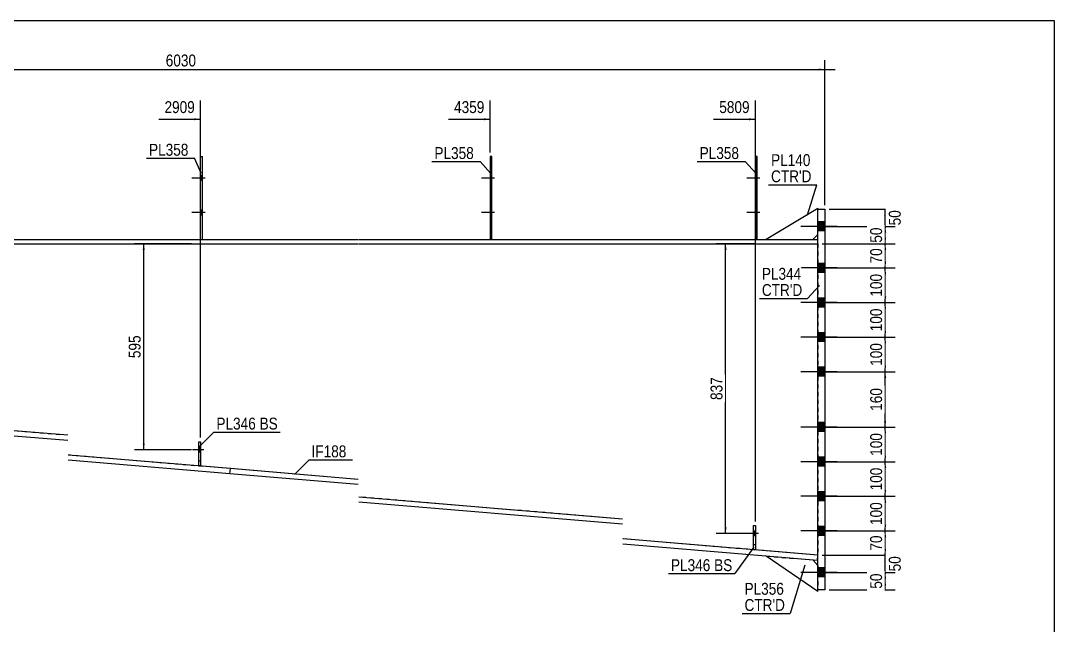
# Model space of a CAD drawing. Header units: millimetres. Extents: x -298 to 114, y -161 to 126.
# Drawn here: x -134.7 to 114.5, y -19.7 to 126 of the extents above; entities that cross this region are included whole.
import ezdxf

# ---------------------------------------------------------------- set-up
doc = ezdxf.new("R2010")
doc.units = ezdxf.units.MM
doc.linetypes.add('DXK_LINE_DOT1', pattern=[1.8814, 0.9407, -0.9407])
doc.linetypes.add('DXK_LINE_DOT2', pattern=[3.9198, 1.9599, -1.9599])
doc.styles.add('Arial Narrow', font='ARIALN.TTF', dxfattribs={"height": 0.2})

# ---------------------------------------------------------------- blocks, each defined once
blk = doc.blocks.new('Unknown-622305944-1210')
at = {"color": 5, "linetype": 'Continuous'}
for p, q in [((114.5, 125.95), (-295.5, 125.95)), ((114.5, -161.05), (114.5, 125.95))]:
    blk.add_line(p, q, dxfattribs=at)
blk = doc.blocks.new('Part-622305944-1385 - 1362')
at = {"color": 2, "linetype": 'Continuous'}
for p, q in [((42.01, -1.47), (42.01, 4.37)), ((42.01, 4.37), (42.43, 4.37)), ((42.43, 4.37), (42.43, -1.47)), ((42.43, -1.47), (42.01, -1.47))]:
    blk.add_line(p, q, dxfattribs=at)
at = {"color": 7, "linetype": 'DXK_LINE_DOT1'}
blk.add_line((42.01, -0.22), (42.43, -0.22), dxfattribs=at)
blk = doc.blocks.new('Part-622305944-1407 - 1362')
at = {"color": 7, "linetype": 'DXK_LINE_DOT1'}
for p, q in [((42.01, -1.47), (42.01, 4.37)), ((42.01, 4.37), (42.43, 4.37)), ((42.43, 4.37), (42.43, -1.47)), ((42.43, -1.47), (42.01, -1.47))]:
    blk.add_line(p, q, dxfattribs=at)
blk = doc.blocks.new('Part-622305944-1451 - 1362')
at = {"color": 2, "linetype": 'Continuous'}
for p, q in [((-187.15, 73.23), (-123.32, 73.23)), ((-123.22, 73.23), (-53.27, 73.23)), ((-53.17, 73.23), (10.41, 73.23)), ((10.51, 73.23), (57.52, 73.23)), ((-187.15, 72.23), (-123.32, 72.23)), ((-123.22, 72.23), (-53.27, 72.23)), ((-53.17, 72.23), (10.41, 72.23)), ((10.51, 72.23), (57.52, 72.23))]:
    blk.add_line(p, q, dxfattribs=at)
at = {"color": 7, "linetype": 'DXK_LINE_DOT1'}
blk.add_line((57.52, 72.23), (57.52, 73.23), dxfattribs=at)
blk = doc.blocks.new('Part-622305944-1526 - 1362')
at = {"color": 2, "linetype": 'Continuous'}
for p, q in [((-249.33, 38.88), (-249.44, 37.63)), ((-187.25, 32.44), (-249.44, 37.63)), ((-187.25, 33.69), (-249.33, 38.88)), ((-123.32, 26.09), (-187.15, 31.41)), ((-123.32, 24.83), (-187.15, 30.16)), ((-84.1, 18.06), (-123.22, 21.33)), ((-84.21, 16.82), (-123.22, 20.07)), ((-84.21, 16.82), (-84.1, 18.06))]:
    blk.add_line(p, q, dxfattribs=at)
blk = doc.blocks.new('Part-622305944-1548 - 1362')
at = {"color": 2, "linetype": 'Continuous'}
for p, q in [((-84.21, 16.82), (-84.1, 18.06)), ((-53.27, 15.49), (-84.1, 18.06)), ((-53.27, 14.23), (-84.21, 16.82)), ((10.41, 5.91), (-53.17, 11.22)), ((10.41, 4.66), (-53.17, 9.96)), ((57.52, -2.77), (10.51, 1.15)), ((57.42, -4.02), (10.51, -0.1)), ((57.42, -4.02), (57.52, -2.77))]:
    blk.add_line(p, q, dxfattribs=at)
blk = doc.blocks.new('Part-622305944-1553 - 1362')
at = {"color": 7, "linetype": 'DXK_LINE_DOT1'}
for p, q in [((-187.15, 72.23), (-123.32, 72.23)), ((-123.22, 72.23), (-53.27, 72.23)), ((-53.17, 72.23), (10.41, 72.23)), ((10.51, 72.23), (57.52, 72.23)), ((57.52, 72.23), (57.52, -2.77)), ((-123.32, 26.09), (-187.15, 31.41)), ((-53.27, 15.49), (-123.22, 21.33)), ((10.41, 5.91), (-53.17, 11.22)), ((57.52, -2.77), (10.51, 1.15))]:
    blk.add_line(p, q, dxfattribs=at)
blk = doc.blocks.new('Bolt-622305944-1554 - 1362')
at = {"linetype": 'Continuous'}
for points in [[(57.52, 77.48), (57.52, 75.31), (59.19, 75.31), (59.19, 77.48)], [(57.52, 77.48), (57.52, 75.31), (59.19, 75.31), (59.19, 77.48)], [(57.52, 67.48), (57.52, 65.31), (59.19, 65.31), (59.19, 67.48)], [(57.52, 67.48), (57.52, 65.31), (59.19, 65.31), (59.19, 67.48)], [(57.52, 59.15), (57.52, 56.98), (59.19, 56.98), (59.19, 59.15)], [(57.52, 59.15), (57.52, 56.98), (59.19, 56.98), (59.19, 59.15)], [(57.52, 50.81), (57.52, 48.65), (59.19, 48.65), (59.19, 50.81)], [(57.52, 50.81), (57.52, 48.65), (59.19, 48.65), (59.19, 50.81)], [(57.52, 42.48), (57.52, 40.31), (59.19, 40.31), (59.19, 42.48)], [(57.52, 42.48), (57.52, 40.31), (59.19, 40.31), (59.19, 42.48)], [(57.52, 29.15), (57.52, 26.98), (59.19, 26.98), (59.19, 29.15)], [(57.52, 29.15), (57.52, 26.98), (59.19, 26.98), (59.19, 29.15)], [(57.52, 20.81), (57.52, 18.65), (59.19, 18.65), (59.19, 20.81)], [(57.52, 20.81), (57.52, 18.65), (59.19, 18.65), (59.19, 20.81)], [(57.52, 12.48), (57.52, 10.31), (59.19, 10.31), (59.19, 12.48)], [(57.52, 12.48), (57.52, 10.31), (59.19, 10.31), (59.19, 12.48)], [(57.52, 4.15), (57.52, 1.98), (59.19, 1.98), (59.19, 4.15)], [(57.52, 4.15), (57.52, 1.98), (59.19, 1.98), (59.19, 4.15)], [(57.52, -5.85), (57.52, -8.02), (59.19, -8.02), (59.19, -5.85)], [(57.52, -5.85), (57.52, -8.02), (59.19, -8.02), (59.19, -5.85)]]:
    blk.add_hatch(color=3, dxfattribs=at).paths.add_polyline_path(points)
at = {"color": 3, "linetype": 'Continuous'}
for p, q in [((59.19, 77.48), (57.52, 77.48)), ((59.19, 77.48), (57.52, 77.48)), ((62.18, 76.4), (53.36, 76.4)), ((62.18, 76.4), (53.36, 76.4)), ((59.19, 75.31), (57.52, 75.31)), ((59.19, 75.31), (57.52, 75.31)), ((59.19, 67.48), (57.52, 67.48)), ((59.19, 67.48), (57.52, 67.48)), ((62.18, 66.4), (53.36, 66.4)), ((62.18, 66.4), (53.36, 66.4)), ((59.19, 65.31), (57.52, 65.31)), ((59.19, 65.31), (57.52, 65.31)), ((62.18, 58.06), (53.36, 58.06)), ((62.18, 58.06), (53.36, 58.06)), ((59.19, 59.15), (57.52, 59.15)), ((59.19, 59.15), (57.52, 59.15)), ((59.19, 56.98), (57.52, 56.98)), ((59.19, 56.98), (57.52, 56.98)), ((59.19, 50.81), (57.52, 50.81)), ((59.19, 50.81), (57.52, 50.81)), ((62.18, 49.73), (53.36, 49.73)), ((62.18, 49.73), (53.36, 49.73)), ((59.19, 48.65), (57.52, 48.65)), ((59.19, 48.65), (57.52, 48.65)), ((59.19, 42.48), (57.52, 42.48)), ((59.19, 42.48), (57.52, 42.48)), ((62.18, 41.4), (53.36, 41.4)), ((62.18, 41.4), (53.36, 41.4)), ((59.19, 40.31), (57.52, 40.31)), ((59.19, 40.31), (57.52, 40.31)), ((62.18, 28.06), (53.36, 28.06)), ((62.18, 28.06), (53.36, 28.06)), ((59.19, 29.15), (57.52, 29.15)), ((59.19, 29.15), (57.52, 29.15)), ((59.19, 26.98), (57.52, 26.98)), ((59.19, 26.98), (57.52, 26.98)), ((59.19, 20.81), (57.52, 20.81)), ((59.19, 20.81), (57.52, 20.81)), ((62.18, 19.73), (53.36, 19.73)), ((62.18, 19.73), (53.36, 19.73)), ((59.19, 18.65), (57.52, 18.65)), ((59.19, 18.65), (57.52, 18.65)), ((59.19, 12.48), (57.52, 12.48)), ((59.19, 12.48), (57.52, 12.48)), ((62.18, 11.4), (53.36, 11.4)), ((62.18, 11.4), (53.36, 11.4)), ((59.19, 10.31), (57.52, 10.31)), ((59.19, 10.31), (57.52, 10.31)), ((62.18, 3.06), (53.36, 3.06)), ((62.18, 3.06), (53.36, 3.06)), ((59.19, 4.15), (57.52, 4.15)), ((59.19, 4.15), (57.52, 4.15)), ((59.19, 1.98), (57.52, 1.98)), ((59.19, 1.98), (57.52, 1.98)), ((62.18, -6.94), (53.36, -6.94)), ((62.18, -6.94), (53.36, -6.94)), ((59.19, -5.85), (57.52, -5.85)), ((59.19, -5.85), (57.52, -5.85)), ((59.19, -8.02), (57.52, -8.02)), ((59.19, -8.02), (57.52, -8.02))]:
    blk.add_line(p, q, dxfattribs=at)
blk = doc.blocks.new('Part-622305944-1747 - 1362')
at = {"color": 2, "linetype": 'Continuous'}
for p, q in [((57.52, 80.73), (45.02, 73.23)), ((57.52, 80.73), (57.52, 80.56)), ((56.27, 73.23), (57.52, 74.48))]:
    blk.add_line(p, q, dxfattribs=at)
at = {"color": 7, "linetype": 'DXK_LINE_DOT1'}
for p, q in [((57.52, 74.48), (57.52, 80.56)), ((45.02, 73.23), (56.27, 73.23))]:
    blk.add_line(p, q, dxfattribs=at)
blk = doc.blocks.new('Bolt-622305944-1555 - 1362')
at = {"linetype": 'Continuous'}
for points in [[(-21.09, 87.48), (-21.09, 88.65), (-21.5, 88.65), (-21.5, 87.48)], [(-21.09, 87.48), (-21.09, 88.65), (-21.5, 88.65), (-21.5, 87.48)], [(-21.09, 79.15), (-21.09, 80.31), (-21.5, 80.31), (-21.5, 79.15)], [(-21.09, 79.15), (-21.09, 80.31), (-21.5, 80.31), (-21.5, 79.15)]]:
    blk.add_hatch(color=3, dxfattribs=at).paths.add_polyline_path(points)
at = {"color": 3, "linetype": 'Continuous'}
for p, q in [((-20.42, 88.06), (-23.59, 88.06)), ((-20.42, 88.06), (-23.59, 88.06)), ((-21.09, 88.65), (-21.5, 88.65)), ((-21.09, 88.65), (-21.5, 88.65)), ((-21.09, 87.48), (-21.5, 87.48)), ((-21.09, 87.48), (-21.5, 87.48)), ((-20.42, 79.73), (-23.59, 79.73)), ((-20.42, 79.73), (-23.59, 79.73)), ((-21.09, 80.31), (-21.5, 80.31)), ((-21.09, 80.31), (-21.5, 80.31)), ((-21.09, 79.15), (-21.5, 79.15)), ((-21.09, 79.15), (-21.5, 79.15))]:
    blk.add_line(p, q, dxfattribs=at)
blk = doc.blocks.new('Bolt-622305944-1556 - 1362')
at = {"linetype": 'Continuous'}
for points in [[(42.85, 87.48), (42.85, 88.65), (42.43, 88.65), (42.43, 87.48)], [(42.85, 87.48), (42.85, 88.65), (42.43, 88.65), (42.43, 87.48)], [(42.85, 79.15), (42.85, 80.31), (42.43, 80.31), (42.43, 79.15)], [(42.85, 79.15), (42.85, 80.31), (42.43, 80.31), (42.43, 79.15)]]:
    blk.add_hatch(color=3, dxfattribs=at).paths.add_polyline_path(points)
at = {"color": 3, "linetype": 'Continuous'}
for p, q in [((43.51, 88.06), (40.35, 88.06)), ((43.51, 88.06), (40.35, 88.06)), ((42.85, 88.65), (42.43, 88.65)), ((42.85, 88.65), (42.43, 88.65)), ((42.85, 87.48), (42.43, 87.48)), ((42.85, 87.48), (42.43, 87.48)), ((43.51, 79.73), (40.35, 79.73)), ((43.51, 79.73), (40.35, 79.73)), ((42.85, 80.31), (42.43, 80.31)), ((42.85, 80.31), (42.43, 80.31)), ((42.85, 79.15), (42.43, 79.15)), ((42.85, 79.15), (42.43, 79.15))]:
    blk.add_line(p, q, dxfattribs=at)
blk = doc.blocks.new('Part-622305944-1588 - 1362')
at = {"color": 2, "linetype": 'Continuous'}
for p, q in [((-21.09, 93.23), (-21.5, 93.23)), ((-21.5, 93.23), (-21.5, 73.23)), ((-21.09, 73.23), (-21.09, 93.23))]:
    blk.add_line(p, q, dxfattribs=at)
at = {"color": 7, "linetype": 'DXK_LINE_DOT1'}
blk.add_line((-21.5, 73.23), (-21.09, 73.23), dxfattribs=at)
blk = doc.blocks.new('Part-622305944-1593 - 1362')
at = {"color": 2, "linetype": 'Continuous'}
for p, q in [((42.85, 93.23), (42.43, 93.23)), ((42.43, 93.23), (42.43, 73.23)), ((42.85, 73.23), (42.85, 93.23))]:
    blk.add_line(p, q, dxfattribs=at)
at = {"color": 7, "linetype": 'DXK_LINE_DOT1'}
blk.add_line((42.43, 73.23), (42.85, 73.23), dxfattribs=at)
blk = doc.blocks.new('Bolt-622305944-4754 - 1362')
at = {"color": 3, "linetype": 'DXK_LINE_DOT2'}
for p, q in [((-90.51, 22.62), (-93.26, 22.62)), ((-91.3, 23.21), (-91.72, 23.21)), ((-91.3, 22.04), (-91.72, 22.04))]:
    blk.add_line(p, q, dxfattribs=at)
blk = doc.blocks.new('Bolt-622305944-4757 - 1362')
at = {"linetype": 'Continuous'}
blk.add_hatch(color=3, dxfattribs=at).paths.add_polyline_path([(-91.3, 22.04), (-91.3, 23.21), (-91.72, 23.21), (-91.72, 22.04)])
at = {"color": 3, "linetype": 'Continuous'}
for p, q in [((-90.51, 22.62), (-93.26, 22.62)), ((-91.3, 23.21), (-91.72, 23.21)), ((-91.3, 22.04), (-91.72, 22.04))]:
    blk.add_line(p, q, dxfattribs=at)
blk = doc.blocks.new('Part-622305944-4743 - 1362')
at = {"color": 2, "linetype": 'Continuous'}
for p, q in [((-91.72, 18.71), (-91.72, 24.54)), ((-91.72, 24.54), (-91.3, 24.54)), ((-91.3, 24.54), (-91.3, 18.71)), ((-91.3, 18.71), (-91.72, 18.71))]:
    blk.add_line(p, q, dxfattribs=at)
blk = doc.blocks.new('Part-622305944-1667 - 1362')
at = {"color": 2, "linetype": 'Continuous'}
for p, q in [((57.52, -11.52), (45.07, -2.99)), ((56.28, -3.92), (57.52, -5.27)), ((57.52, -11.52), (57.52, -11.1))]:
    blk.add_line(p, q, dxfattribs=at)
at = {"color": 7, "linetype": 'DXK_LINE_DOT1'}
for p, q in [((45.07, -2.99), (56.28, -3.92)), ((57.52, -5.27), (57.52, -11.1))]:
    blk.add_line(p, q, dxfattribs=at)
blk = doc.blocks.new('Part-622305944-1696 - 1362')
at = {"color": 2, "linetype": 'Continuous'}
for p, q in [((57.52, 80.56), (59.19, 80.56)), ((57.52, -11.1), (57.52, 80.56)), ((59.19, 80.56), (59.19, -11.1)), ((59.19, -11.1), (57.52, -11.1))]:
    blk.add_line(p, q, dxfattribs=at)
blk = doc.blocks.new('Bolt-622305944-1767 - 1362')
at = {"linetype": 'Continuous'}
blk.add_hatch(color=3, dxfattribs=at).paths.add_polyline_path([(42.43, 1.87), (42.43, 3.03), (42.01, 3.03), (42.01, 1.87)])
at = {"color": 3, "linetype": 'Continuous'}
for p, q in [((42.43, 3.03), (42.01, 3.03)), ((43.22, 2.45), (40.47, 2.45)), ((42.43, 1.87), (42.01, 1.87))]:
    blk.add_line(p, q, dxfattribs=at)
blk = doc.blocks.new('Bolt-622305944-1768 - 1362')
at = {"color": 3, "linetype": 'DXK_LINE_DOT2'}
for p, q in [((42.43, 3.03), (42.01, 3.03)), ((43.22, 2.45), (40.47, 2.45)), ((42.43, 1.87), (42.01, 1.87))]:
    blk.add_line(p, q, dxfattribs=at)
blk = doc.blocks.new('Part-622305944-4739 - 1362')
at = {"color": 2, "linetype": 'Continuous'}
for p, q in [((-91.28, 73.23), (-91.28, 93.23)), ((-91.28, 93.23), (-90.86, 93.23)), ((-90.86, 73.23), (-90.86, 93.23))]:
    blk.add_line(p, q, dxfattribs=at)
at = {"color": 7, "linetype": 'DXK_LINE_DOT1'}
blk.add_line((-91.28, 73.23), (-90.86, 73.23), dxfattribs=at)
blk = doc.blocks.new('Part-622305944-4740 - 1362')
at = {"color": 7, "linetype": 'DXK_LINE_DOT1'}
for p, q in [((-91.72, 18.71), (-91.72, 24.54)), ((-91.72, 24.54), (-91.3, 24.54)), ((-91.3, 24.54), (-91.3, 18.71)), ((-91.72, 19.96), (-91.3, 19.96)), ((-91.3, 18.71), (-91.72, 18.71))]:
    blk.add_line(p, q, dxfattribs=at)
blk = doc.blocks.new('Bolt-622305944-4753 - 1362')
at = {"linetype": 'Continuous'}
for points in [[(-90.86, 87.48), (-90.86, 88.65), (-91.28, 88.65), (-91.28, 87.48)], [(-90.86, 87.48), (-90.86, 88.65), (-91.28, 88.65), (-91.28, 87.48)], [(-90.86, 79.15), (-90.86, 80.31), (-91.28, 80.31), (-91.28, 79.15)], [(-90.86, 79.15), (-90.86, 80.31), (-91.28, 80.31), (-91.28, 79.15)]]:
    blk.add_hatch(color=3, dxfattribs=at).paths.add_polyline_path(points)
at = {"color": 3, "linetype": 'Continuous'}
for p, q in [((-90.2, 88.06), (-93.36, 88.06)), ((-90.2, 88.06), (-93.36, 88.06)), ((-90.86, 88.65), (-91.28, 88.65)), ((-90.86, 88.65), (-91.28, 88.65)), ((-90.86, 87.48), (-91.28, 87.48)), ((-90.86, 87.48), (-91.28, 87.48)), ((-90.2, 79.73), (-93.36, 79.73)), ((-90.2, 79.73), (-93.36, 79.73)), ((-90.86, 80.31), (-91.28, 80.31)), ((-90.86, 80.31), (-91.28, 80.31)), ((-90.86, 79.15), (-91.28, 79.15)), ((-90.86, 79.15), (-91.28, 79.15))]:
    blk.add_line(p, q, dxfattribs=at)
blk = doc.blocks.new('StraightDimension-622305944-2042 - 1362')
at = {"linetype": 'Continuous'}
blk.add_hatch(color=7, dxfattribs=at).paths.add_polyline_path([(57.69, 114.44), (59.19, 114.19), (57.69, 113.94)])
at = {"color": 7, "linetype": 'Continuous'}
for p, q in [((59.19, 81.56), (59.19, 116.44)), ((-251.25, 114.19), (59.19, 114.19)), ((59.19, 114.19), (61.69, 114.19))]:
    blk.add_line(p, q, dxfattribs=at)
at = {"color": 0}
blk.add_wipeout([(-91.77, 114.34), (-91.77, 118.54), (-100.29, 118.54), (-100.29, 114.34)], dxfattribs=at)
at = {"color": 3, "style": 'Arial Narrow'}
blk.add_text('6030', height=2.863, dxfattribs=at).set_placement((-99.69, 114.94))
blk = doc.blocks.new('StraightDimension-622305944-2098 - 1362')
at = {"linetype": 'Continuous'}
for points in [[(35, 70.73), (35.25, 72.23), (35.5, 70.73)], [(35.5, 3.95), (35.25, 2.45), (35, 3.95)]]:
    blk.add_hatch(color=7, dxfattribs=at).paths.add_polyline_path(points)
at = {"color": 7, "linetype": 'Continuous'}
for p, q in [((42.35, 72.23), (33, 72.23)), ((35.25, 2.45), (35.25, 72.23)), ((42.33, 2.45), (33, 2.45))]:
    blk.add_line(p, q, dxfattribs=at)
at = {"color": 0}
blk.add_wipeout([(35.1, 40.68), (30.9, 40.68), (30.9, 34), (35.1, 34)], dxfattribs=at)
at = {"color": 3, "style": 'Arial Narrow'}
blk.add_text('837', height=2.863, rotation=90.0002, dxfattribs=at).set_placement((34.5, 34.6))
blk = doc.blocks.new('StraightDimension-622305944-5655 - 1362')
at = {"linetype": 'Continuous'}
for points in [[(-105.25, 70.73), (-105, 72.23), (-104.75, 70.73)], [(-104.75, 24.12), (-105, 22.62), (-105.25, 24.12)]]:
    blk.add_hatch(color=7, dxfattribs=at).paths.add_polyline_path(points)
at = {"color": 7, "linetype": 'Continuous'}
for p, q in [((-93.49, 72.23), (-107.25, 72.23)), ((-105, 22.62), (-105, 72.23)), ((-93.49, 22.62), (-107.25, 22.62))]:
    blk.add_line(p, q, dxfattribs=at)
at = {"color": 0}
blk.add_wipeout([(-105.15, 50.77), (-109.35, 50.77), (-109.35, 44.08), (-105.15, 44.08)], dxfattribs=at)
at = {"color": 3, "style": 'Arial Narrow'}
blk.add_text('595', height=2.863, rotation=90.0002, dxfattribs=at).set_placement((-105.75, 44.68))
blk = doc.blocks.new('StraightDimension-622305944-7862 - 1362')
at = {"linetype": 'Continuous'}
for points in [[(73.47, 79.06), (73.72, 80.56), (73.97, 79.06)], [(73.97, 77.9), (73.72, 76.4), (73.47, 77.9)]]:
    blk.add_hatch(color=7, dxfattribs=at).paths.add_polyline_path(points)
at = {"color": 7, "linetype": 'Continuous'}
for p, q in [((60.19, 80.56), (75.97, 80.56)), ((73.72, 76.4), (73.72, 80.56)), ((58.52, 76.4), (75.97, 76.4))]:
    blk.add_line(p, q, dxfattribs=at)
at = {"color": 0}
blk.add_wipeout([(78.07, 80.91), (73.87, 80.91), (73.87, 76.05), (78.07, 76.05)], dxfattribs=at)
at = {"color": 3, "style": 'Arial Narrow'}
blk.add_text('50', height=2.863, rotation=90.0002, dxfattribs=at).set_placement((77.47, 76.65))
blk = doc.blocks.new('StraightDimension-622305944-7863 - 1362')
at = {"linetype": 'Continuous'}
for points in [[(73.47, 74.9), (73.72, 76.4), (73.97, 74.9)], [(73.97, 73.73), (73.72, 72.23), (73.47, 73.73)]]:
    blk.add_hatch(color=7, dxfattribs=at).paths.add_polyline_path(points)
at = {"color": 7, "linetype": 'Continuous'}
for p, q in [((58.52, 76.4), (76.12, 76.4)), ((73.72, 72.23), (73.72, 76.4)), ((58.52, 72.23), (76.12, 72.23))]:
    blk.add_line(p, q, dxfattribs=at)
at = {"color": 0}
blk.add_wipeout([(73.57, 76.74), (69.37, 76.74), (69.37, 71.88), (73.57, 71.88)], dxfattribs=at)
at = {"color": 3, "style": 'Arial Narrow'}
blk.add_text('50', height=2.863, rotation=90.0002, dxfattribs=at).set_placement((72.97, 72.48))
blk = doc.blocks.new('StraightDimension-622305944-7864 - 1362')
at = {"linetype": 'Continuous'}
for points in [[(73.47, 70.73), (73.72, 72.23), (73.97, 70.73)], [(73.97, 67.9), (73.72, 66.4), (73.47, 67.9)]]:
    blk.add_hatch(color=7, dxfattribs=at).paths.add_polyline_path(points)
at = {"color": 7, "linetype": 'Continuous'}
for p, q in [((58.52, 72.23), (76.12, 72.23)), ((73.72, 66.4), (73.72, 72.23)), ((58.52, 66.4), (76.12, 66.4))]:
    blk.add_line(p, q, dxfattribs=at)
at = {"color": 0}
blk.add_wipeout([(73.57, 71.74), (69.37, 71.74), (69.37, 66.88), (73.57, 66.88)], dxfattribs=at)
at = {"color": 3, "style": 'Arial Narrow'}
blk.add_text('70', height=2.863, rotation=90.0002, dxfattribs=at).set_placement((72.97, 67.48))
blk = doc.blocks.new('StraightDimension-622305944-7865 - 1362')
at = {"linetype": 'Continuous'}
for points in [[(73.47, 64.9), (73.72, 66.4), (73.97, 64.9)], [(73.97, 59.56), (73.72, 58.06), (73.47, 59.56)]]:
    blk.add_hatch(color=7, dxfattribs=at).paths.add_polyline_path(points)
at = {"color": 7, "linetype": 'Continuous'}
for p, q in [((58.52, 66.4), (76.12, 66.4)), ((73.72, 58.06), (73.72, 66.4)), ((58.52, 58.06), (76.12, 58.06))]:
    blk.add_line(p, q, dxfattribs=at)
at = {"color": 0}
blk.add_wipeout([(73.57, 65.57), (69.37, 65.57), (69.37, 58.89), (73.57, 58.89)], dxfattribs=at)
at = {"color": 3, "style": 'Arial Narrow'}
blk.add_text('100', height=2.863, rotation=90.0002, dxfattribs=at).set_placement((72.97, 59.49))
blk = doc.blocks.new('StraightDimension-622305944-7866 - 1362')
at = {"linetype": 'Continuous'}
for points in [[(73.47, 56.56), (73.72, 58.06), (73.97, 56.56)], [(73.97, 51.23), (73.72, 49.73), (73.47, 51.23)]]:
    blk.add_hatch(color=7, dxfattribs=at).paths.add_polyline_path(points)
at = {"color": 7, "linetype": 'Continuous'}
for p, q in [((58.52, 58.06), (76.12, 58.06)), ((73.72, 49.73), (73.72, 58.06)), ((58.52, 49.73), (76.12, 49.73))]:
    blk.add_line(p, q, dxfattribs=at)
at = {"color": 0}
blk.add_wipeout([(73.57, 57.24), (69.37, 57.24), (69.37, 50.55), (73.57, 50.55)], dxfattribs=at)
at = {"color": 3, "style": 'Arial Narrow'}
blk.add_text('100', height=2.863, rotation=90.0002, dxfattribs=at).set_placement((72.97, 51.15))
blk = doc.blocks.new('StraightDimension-622305944-7867 - 1362')
at = {"linetype": 'Continuous'}
for points in [[(73.47, 48.23), (73.72, 49.73), (73.97, 48.23)], [(73.97, 42.9), (73.72, 41.4), (73.47, 42.9)]]:
    blk.add_hatch(color=7, dxfattribs=at).paths.add_polyline_path(points)
at = {"color": 7, "linetype": 'Continuous'}
for p, q in [((58.52, 49.73), (76.12, 49.73)), ((73.72, 41.4), (73.72, 49.73)), ((58.52, 41.4), (76.12, 41.4))]:
    blk.add_line(p, q, dxfattribs=at)
at = {"color": 0}
blk.add_wipeout([(73.57, 48.91), (69.37, 48.91), (69.37, 42.22), (73.57, 42.22)], dxfattribs=at)
at = {"color": 3, "style": 'Arial Narrow'}
blk.add_text('100', height=2.863, rotation=90.0002, dxfattribs=at).set_placement((72.97, 42.82))
blk = doc.blocks.new('StraightDimension-622305944-7868 - 1362')
at = {"linetype": 'Continuous'}
for points in [[(73.47, 39.9), (73.72, 41.4), (73.97, 39.9)], [(73.97, 29.56), (73.72, 28.06), (73.47, 29.56)]]:
    blk.add_hatch(color=7, dxfattribs=at).paths.add_polyline_path(points)
at = {"color": 7, "linetype": 'Continuous'}
for p, q in [((58.52, 41.4), (76.12, 41.4)), ((73.72, 28.06), (73.72, 41.4)), ((58.52, 28.06), (76.12, 28.06))]:
    blk.add_line(p, q, dxfattribs=at)
at = {"color": 0}
blk.add_wipeout([(73.57, 38.07), (69.37, 38.07), (69.37, 31.39), (73.57, 31.39)], dxfattribs=at)
at = {"color": 3, "style": 'Arial Narrow'}
blk.add_text('160', height=2.863, rotation=90.0002, dxfattribs=at).set_placement((72.97, 31.99))
blk = doc.blocks.new('StraightDimension-622305944-7869 - 1362')
at = {"linetype": 'Continuous'}
for points in [[(73.47, 26.56), (73.72, 28.06), (73.97, 26.56)], [(73.97, 21.23), (73.72, 19.73), (73.47, 21.23)]]:
    blk.add_hatch(color=7, dxfattribs=at).paths.add_polyline_path(points)
at = {"color": 7, "linetype": 'Continuous'}
for p, q in [((58.52, 28.06), (76.12, 28.06)), ((73.72, 19.73), (73.72, 28.06)), ((58.52, 19.73), (76.12, 19.73))]:
    blk.add_line(p, q, dxfattribs=at)
at = {"color": 0}
blk.add_wipeout([(73.57, 27.24), (69.37, 27.24), (69.37, 20.55), (73.57, 20.55)], dxfattribs=at)
at = {"color": 3, "style": 'Arial Narrow'}
blk.add_text('100', height=2.863, rotation=90.0002, dxfattribs=at).set_placement((72.97, 21.15))
blk = doc.blocks.new('StraightDimension-622305944-7870 - 1362')
at = {"linetype": 'Continuous'}
for points in [[(73.47, 18.23), (73.72, 19.73), (73.97, 18.23)], [(73.97, 12.9), (73.72, 11.4), (73.47, 12.9)]]:
    blk.add_hatch(color=7, dxfattribs=at).paths.add_polyline_path(points)
at = {"color": 7, "linetype": 'Continuous'}
for p, q in [((58.52, 19.73), (76.12, 19.73)), ((73.72, 11.4), (73.72, 19.73)), ((58.52, 11.4), (76.12, 11.4))]:
    blk.add_line(p, q, dxfattribs=at)
at = {"color": 0}
blk.add_wipeout([(73.57, 18.91), (69.37, 18.91), (69.37, 12.22), (73.57, 12.22)], dxfattribs=at)
at = {"color": 3, "style": 'Arial Narrow'}
blk.add_text('100', height=2.863, rotation=90.0002, dxfattribs=at).set_placement((72.97, 12.82))
blk = doc.blocks.new('StraightDimension-622305944-7871 - 1362')
at = {"linetype": 'Continuous'}
for points in [[(73.47, 9.9), (73.72, 11.4), (73.97, 9.9)], [(73.97, 4.56), (73.72, 3.06), (73.47, 4.56)]]:
    blk.add_hatch(color=7, dxfattribs=at).paths.add_polyline_path(points)
at = {"color": 7, "linetype": 'Continuous'}
for p, q in [((58.52, 11.4), (76.12, 11.4)), ((73.72, 3.06), (73.72, 11.4)), ((58.52, 3.06), (76.12, 3.06))]:
    blk.add_line(p, q, dxfattribs=at)
at = {"color": 0}
blk.add_wipeout([(73.57, 10.57), (69.37, 10.57), (69.37, 3.89), (73.57, 3.89)], dxfattribs=at)
at = {"color": 3, "style": 'Arial Narrow'}
blk.add_text('100', height=2.863, rotation=90.0002, dxfattribs=at).set_placement((72.97, 4.49))
blk = doc.blocks.new('StraightDimension-622305944-7872 - 1362')
at = {"linetype": 'Continuous'}
for points in [[(73.47, 1.56), (73.72, 3.06), (73.97, 1.56)], [(73.97, -1.27), (73.72, -2.77), (73.47, -1.27)]]:
    blk.add_hatch(color=7, dxfattribs=at).paths.add_polyline_path(points)
at = {"color": 7, "linetype": 'Continuous'}
for p, q in [((58.52, 3.06), (76.12, 3.06)), ((73.72, -2.77), (73.72, 3.06)), ((58.52, -2.77), (76.12, -2.77))]:
    blk.add_line(p, q, dxfattribs=at)
at = {"color": 0}
blk.add_wipeout([(73.57, 2.57), (69.37, 2.57), (69.37, -2.28), (73.57, -2.28)], dxfattribs=at)
at = {"color": 3, "style": 'Arial Narrow'}
blk.add_text('70', height=2.863, rotation=90.0002, dxfattribs=at).set_placement((72.97, -1.68))
blk = doc.blocks.new('StraightDimension-622305944-7873 - 1362')
at = {"linetype": 'Continuous'}
for points in [[(73.47, -4.27), (73.72, -2.77), (73.97, -4.27)], [(73.97, -5.44), (73.72, -6.94), (73.47, -5.44)]]:
    blk.add_hatch(color=7, dxfattribs=at).paths.add_polyline_path(points)
at = {"color": 7, "linetype": 'Continuous'}
for p, q in [((58.52, -2.77), (75.97, -2.77)), ((73.72, -6.94), (73.72, -2.77)), ((58.52, -6.94), (75.97, -6.94))]:
    blk.add_line(p, q, dxfattribs=at)
at = {"color": 0}
blk.add_wipeout([(78.07, -2.43), (73.87, -2.43), (73.87, -7.28), (78.07, -7.28)], dxfattribs=at)
at = {"color": 3, "style": 'Arial Narrow'}
blk.add_text('50', height=2.863, rotation=90.0002, dxfattribs=at).set_placement((77.47, -6.68))
blk = doc.blocks.new('StraightDimension-622305944-7874 - 1362')
at = {"linetype": 'Continuous'}
for points in [[(73.47, -8.44), (73.72, -6.94), (73.97, -8.44)], [(73.97, -9.6), (73.72, -11.1), (73.47, -9.6)]]:
    blk.add_hatch(color=7, dxfattribs=at).paths.add_polyline_path(points)
at = {"color": 7, "linetype": 'Continuous'}
for p, q in [((58.52, -6.94), (76.12, -6.94)), ((73.72, -11.1), (73.72, -6.94)), ((60.19, -11.1), (76.12, -11.1))]:
    blk.add_line(p, q, dxfattribs=at)
at = {"color": 0}
blk.add_wipeout([(73.57, -6.59), (69.37, -6.59), (69.37, -11.45), (73.57, -11.45)], dxfattribs=at)
at = {"color": 3, "style": 'Arial Narrow'}
blk.add_text('50', height=2.863, rotation=90.0002, dxfattribs=at).set_placement((72.97, -10.85))
blk = doc.blocks.new('StraightDimension-622305944-8566 - 1362')
at = {"linetype": 'Continuous'}
blk.add_hatch(color=7, dxfattribs=at).paths.add_polyline_path([(40.93, 102.46), (42.43, 102.21), (40.93, 101.96)])
at = {"color": 7, "linetype": 'Continuous'}
for p, q in [((42.43, 5.37), (42.43, 106.71)), ((32.37, 102.21), (42.43, 102.21))]:
    blk.add_line(p, q, dxfattribs=at)
at = {"color": 0}
blk.add_wipeout([(41.66, 103.11), (41.66, 107.31), (33.14, 107.31), (33.14, 103.11)], dxfattribs=at)
at = {"color": 3, "style": 'Arial Narrow'}
blk.add_text('5809', height=2.863, dxfattribs=at).set_placement((33.74, 103.71))
blk = doc.blocks.new('StraightDimension-622305944-8567 - 1362')
at = {"linetype": 'Continuous'}
blk.add_hatch(color=7, dxfattribs=at).paths.add_polyline_path([(-23, 102.46), (-21.5, 102.21), (-23, 101.96)])
at = {"color": 7, "linetype": 'Continuous'}
for p, q in [((-21.5, 94.23), (-21.5, 106.71)), ((-31.57, 102.21), (-21.5, 102.21))]:
    blk.add_line(p, q, dxfattribs=at)
at = {"color": 0}
blk.add_wipeout([(-22.28, 103.11), (-22.28, 107.31), (-30.79, 107.31), (-30.79, 103.11)], dxfattribs=at)
at = {"color": 3, "style": 'Arial Narrow'}
blk.add_text('4359', height=2.863, dxfattribs=at).set_placement((-30.19, 103.71))
blk = doc.blocks.new('StraightDimension-622305944-8568 - 1362')
at = {"linetype": 'Continuous'}
blk.add_hatch(color=7, dxfattribs=at).paths.add_polyline_path([(-92.8, 102.46), (-91.3, 102.21), (-92.8, 101.96)])
at = {"color": 7, "linetype": 'Continuous'}
for p, q in [((-91.3, 25.54), (-91.3, 106.71)), ((-101.36, 102.21), (-91.3, 102.21))]:
    blk.add_line(p, q, dxfattribs=at)
at = {"color": 0}
blk.add_wipeout([(-92.08, 103.11), (-92.08, 107.31), (-100.59, 107.31), (-100.59, 103.11)], dxfattribs=at)
at = {"color": 3, "style": 'Arial Narrow'}
blk.add_text('2909', height=2.863, dxfattribs=at).set_placement((-99.99, 103.71))
blk = doc.blocks.new('Mark-622305944-4881 - 1362')
at = {"color": 7, "linetype": 'Continuous'}
blk.add_line((-91.17, 89.21), (-92.72, 92.83), dxfattribs=at)
at = {"color": 0}
blk.add_wipeout([(-94.22, 93.43), (-94.22, 96.43), (-103.72, 96.43), (-103.72, 93.43)], dxfattribs=at)
blk.add_wipeout([(-94.22, 93.43), (-94.22, 96.43), (-103.72, 96.43), (-103.72, 93.43)], dxfattribs=at)
at = {"color": 7, "linetype": 'Continuous'}
blk.add_line((-104.32, 92.83), (-92.72, 92.83), dxfattribs=at)
at = {"color": 3, "style": 'Arial Narrow'}
blk.add_text('PL358', height=2.863, dxfattribs=at).set_placement((-103.72, 93.43))
blk = doc.blocks.new('Mark-622305944-1544 - 1362')
at = {"color": 0}
blk.add_wipeout([(-56.15, 20.79), (-56.15, 23.79), (-64.55, 23.79), (-64.55, 20.79)], dxfattribs=at)
blk.add_wipeout([(-56.15, 20.79), (-56.15, 23.79), (-64.55, 23.79), (-64.55, 20.79)], dxfattribs=at)
at = {"color": 7, "linetype": 'Continuous'}
for p, q in [((-68.69, 16.66), (-65.15, 20.19)), ((-65.15, 20.19), (-54.65, 20.19))]:
    blk.add_line(p, q, dxfattribs=at)
at = {"color": 3, "style": 'Arial Narrow'}
blk.add_text('IF188', height=2.863, dxfattribs=at).set_placement((-64.55, 20.79))
blk = doc.blocks.new('Mark-622305944-1584 - 1362')
at = {"color": 7, "linetype": 'Continuous'}
blk.add_line((-21.39, 89.21), (-23.93, 92.04), dxfattribs=at)
at = {"color": 0}
blk.add_wipeout([(-25.43, 92.64), (-25.43, 95.64), (-34.93, 95.64), (-34.93, 92.64)], dxfattribs=at)
blk.add_wipeout([(-25.43, 92.64), (-25.43, 95.64), (-34.93, 95.64), (-34.93, 92.64)], dxfattribs=at)
at = {"color": 7, "linetype": 'Continuous'}
blk.add_line((-35.53, 92.04), (-23.93, 92.04), dxfattribs=at)
at = {"color": 3, "style": 'Arial Narrow'}
blk.add_text('PL358', height=2.863, dxfattribs=at).set_placement((-34.93, 92.64))
blk = doc.blocks.new('Mark-622305944-1589 - 1362')
at = {"color": 7, "linetype": 'Continuous'}
blk.add_line((42.54, 89.21), (40, 92.04), dxfattribs=at)
at = {"color": 0}
blk.add_wipeout([(38.5, 92.64), (38.5, 95.64), (29, 95.64), (29, 92.64)], dxfattribs=at)
blk.add_wipeout([(38.5, 92.64), (38.5, 95.64), (29, 95.64), (29, 92.64)], dxfattribs=at)
at = {"color": 7, "linetype": 'Continuous'}
blk.add_line((28.4, 92.04), (40, 92.04), dxfattribs=at)
at = {"color": 3, "style": 'Arial Narrow'}
blk.add_text('PL358', height=2.863, dxfattribs=at).set_placement((29, 92.64))
blk = doc.blocks.new('Mark-622305944-1663 - 1362')
at = {"color": 7, "linetype": 'Continuous'}
blk.add_line((54.36, -5.16), (50.82, -16.8), dxfattribs=at)
at = {"color": 0}
blk.add_wipeout([(49.32, -12.3), (49.32, -9.3), (39.82, -9.3), (39.82, -12.3)], dxfattribs=at)
blk.add_wipeout([(49.32, -12.3), (49.32, -9.3), (39.82, -9.3), (39.82, -12.3)], dxfattribs=at)
blk.add_wipeout([(49.58, -16.2), (49.58, -13.2), (39.82, -13.2), (39.82, -16.2)], dxfattribs=at)
blk.add_wipeout([(49.58, -16.2), (49.58, -13.2), (39.82, -13.2), (39.82, -16.2)], dxfattribs=at)
at = {"color": 7, "linetype": 'Continuous'}
blk.add_line((39.22, -16.8), (50.82, -16.8), dxfattribs=at)
at = {"color": 3, "style": 'Arial Narrow'}
blk.add_text('PL356', height=2.863, dxfattribs=at).set_placement((39.82, -12.3))
at = {"color": 1, "style": 'Arial Narrow'}
blk.add_text("CTR'D", height=2.863, dxfattribs=at).set_placement((39.82, -16.2))
blk = doc.blocks.new('Mark-622305944-1692 - 1362')
at = {"color": 7, "linetype": 'Continuous'}
blk.add_line((57.88, 62.2), (55, 59.06), dxfattribs=at)
at = {"color": 0}
blk.add_wipeout([(53.5, 63.56), (53.5, 66.56), (44, 66.56), (44, 63.56)], dxfattribs=at)
blk.add_wipeout([(53.5, 63.56), (53.5, 66.56), (44, 66.56), (44, 63.56)], dxfattribs=at)
blk.add_wipeout([(53.75, 59.66), (53.75, 62.66), (44, 62.66), (44, 59.66)], dxfattribs=at)
blk.add_wipeout([(53.75, 59.66), (53.75, 62.66), (44, 62.66), (44, 59.66)], dxfattribs=at)
at = {"color": 7, "linetype": 'Continuous'}
blk.add_line((43.4, 59.06), (55, 59.06), dxfattribs=at)
at = {"color": 3, "style": 'Arial Narrow'}
blk.add_text('PL344', height=2.863, dxfattribs=at).set_placement((44, 63.56))
at = {"color": 1, "style": 'Arial Narrow'}
blk.add_text("CTR'D", height=2.863, dxfattribs=at).set_placement((44, 59.66))
blk = doc.blocks.new('Mark-622305944-1743 - 1362')
at = {"color": 0}
blk.add_wipeout([(55.73, 90.94), (55.73, 93.94), (46.22, 93.94), (46.22, 90.94)], dxfattribs=at)
blk.add_wipeout([(55.73, 90.94), (55.73, 93.94), (46.22, 93.94), (46.22, 90.94)], dxfattribs=at)
blk.add_wipeout([(55.98, 87.04), (55.98, 90.04), (46.22, 90.04), (46.22, 87.04)], dxfattribs=at)
blk.add_wipeout([(55.98, 87.04), (55.98, 90.04), (46.22, 90.04), (46.22, 87.04)], dxfattribs=at)
at = {"color": 7, "linetype": 'Continuous'}
for p in [(45.62, 86.44), (55, 79.21)]:
    blk.add_line(p, (57.23, 86.44), dxfattribs=at)
at = {"color": 3, "style": 'Arial Narrow'}
blk.add_text('PL140', height=2.863, dxfattribs=at).set_placement((46.22, 90.94))
at = {"color": 1, "style": 'Arial Narrow'}
blk.add_text("CTR'D", height=2.863, dxfattribs=at).set_placement((46.22, 87.04))
blk = doc.blocks.new('MarkSet-622305944-2380 - 1362')
at = {"color": 0}
blk.add_wipeout([(31.59, -6.61), (31.59, -3.61), (22.09, -3.61), (22.09, -6.61)], dxfattribs=at)
blk.add_wipeout([(31.59, -6.61), (31.59, -3.61), (22.09, -3.61), (22.09, -6.61)], dxfattribs=at)
blk.add_wipeout([(36.87, -6.61), (36.87, -3.61), (32.49, -3.61), (32.49, -6.61)], dxfattribs=at)
blk.add_wipeout([(36.87, -6.61), (36.87, -3.61), (32.49, -3.61), (32.49, -6.61)], dxfattribs=at)
at = {"color": 7, "linetype": 'Continuous'}
for p in [(42.09, -0.82), (21.49, -7.21)]:
    blk.add_line(p, (37.47, -7.21), dxfattribs=at)
at = {"color": 3, "style": 'Arial Narrow'}
for s, p in [('PL346', (22.09, -6.61)), ('BS', (32.49, -6.61))]:
    blk.add_text(s, height=2.863, dxfattribs=at).set_placement(p)
blk = doc.blocks.new('MarkSet-622305944-4876 - 1362')
at = {"color": 0}
blk.add_wipeout([(-77.97, 27.48), (-77.97, 30.48), (-87.47, 30.48), (-87.47, 27.48)], dxfattribs=at)
blk.add_wipeout([(-77.97, 27.48), (-77.97, 30.48), (-87.47, 30.48), (-87.47, 27.48)], dxfattribs=at)
at = {"color": 7, "linetype": 'Continuous'}
blk.add_line((-91.61, 23.35), (-88.07, 26.88), dxfattribs=at)
at = {"color": 0}
blk.add_wipeout([(-72.69, 27.48), (-72.69, 30.48), (-77.07, 30.48), (-77.07, 27.48)], dxfattribs=at)
blk.add_wipeout([(-72.69, 27.48), (-72.69, 30.48), (-77.07, 30.48), (-77.07, 27.48)], dxfattribs=at)
at = {"color": 7, "linetype": 'Continuous'}
blk.add_line((-88.07, 26.88), (-72.09, 26.88), dxfattribs=at)
at = {"color": 3, "style": 'Arial Narrow'}
for s, p in [('PL346', (-87.47, 27.48)), ('BS', (-77.07, 27.48))]:
    blk.add_text(s, height=2.863, dxfattribs=at).set_placement(p)

msp = doc.modelspace()

# ---------------------------------------------------------------- block references
for name in ['Unknown-622305944-1210', 'Part-622305944-4739 - 1362', 'Part-622305944-1588 - 1362', 'Part-622305944-1593 - 1362', 'Bolt-622305944-4753 - 1362', 'Bolt-622305944-1555 - 1362', 'Bolt-622305944-1556 - 1362', 'Part-622305944-1747 - 1362', 'Part-622305944-1696 - 1362', 'Bolt-622305944-1554 - 1362', 'Part-622305944-1451 - 1362', 'Part-622305944-1553 - 1362', 'Part-622305944-1526 - 1362', 'Bolt-622305944-4754 - 1362', 'Bolt-622305944-4757 - 1362', 'Part-622305944-4743 - 1362', 'Part-622305944-4740 - 1362', 'Part-622305944-1548 - 1362', 'Bolt-622305944-1767 - 1362', 'Bolt-622305944-1768 - 1362', 'Part-622305944-1385 - 1362', 'Part-622305944-1407 - 1362', 'Part-622305944-1667 - 1362']:
    msp.add_blockref(name, (0, 0))

# ---------------------------------------------------------------- next in the draw order: block references
for name in ['StraightDimension-622305944-2042 - 1362', 'StraightDimension-622305944-5655 - 1362', 'StraightDimension-622305944-2098 - 1362', 'Mark-622305944-1544 - 1362', 'Mark-622305944-1663 - 1362']:
    msp.add_blockref(name, (0, 0))

# ---------------------------------------------------------------- next in the draw order: block references
for name in ['StraightDimension-622305944-8568 - 1362', 'StraightDimension-622305944-8567 - 1362', 'StraightDimension-622305944-8566 - 1362', 'Mark-622305944-1743 - 1362', 'StraightDimension-622305944-7862 - 1362', 'MarkSet-622305944-2380 - 1362']:
    msp.add_blockref(name, (0, 0))

# ---------------------------------------------------------------- next in the draw order: block references
for name in ['Mark-622305944-4881 - 1362', 'Mark-622305944-1584 - 1362', 'Mark-622305944-1589 - 1362', 'StraightDimension-622305944-7863 - 1362', 'MarkSet-622305944-4876 - 1362']:
    msp.add_blockref(name, (0, 0))

# ---------------------------------------------------------------- next in the draw order: block references
msp.add_blockref('StraightDimension-622305944-7864 - 1362', (0, 0))

# ---------------------------------------------------------------- next in the draw order: block references
msp.add_blockref('StraightDimension-622305944-7865 - 1362', (0, 0))

# ---------------------------------------------------------------- next in the draw order: block references
msp.add_blockref('StraightDimension-622305944-7866 - 1362', (0, 0))

# ---------------------------------------------------------------- next in the draw order: block references
for name in ['Mark-622305944-1692 - 1362', 'StraightDimension-622305944-7867 - 1362']:
    msp.add_blockref(name, (0, 0))

# ---------------------------------------------------------------- next in the draw order: block references
msp.add_blockref('StraightDimension-622305944-7868 - 1362', (0, 0))

# ---------------------------------------------------------------- next in the draw order: block references
msp.add_blockref('StraightDimension-622305944-7869 - 1362', (0, 0))

# ---------------------------------------------------------------- next in the draw order: block references
msp.add_blockref('StraightDimension-622305944-7870 - 1362', (0, 0))

# ---------------------------------------------------------------- next in the draw order: block references
msp.add_blockref('StraightDimension-622305944-7871 - 1362', (0, 0))

# ---------------------------------------------------------------- next in the draw order: block references
msp.add_blockref('StraightDimension-622305944-7872 - 1362', (0, 0))

# ---------------------------------------------------------------- next in the draw order: block references
msp.add_blockref('StraightDimension-622305944-7873 - 1362', (0, 0))

# ---------------------------------------------------------------- next in the draw order: block references
msp.add_blockref('StraightDimension-622305944-7874 - 1362', (0, 0))

doc.saveas('drawing.dxf')
